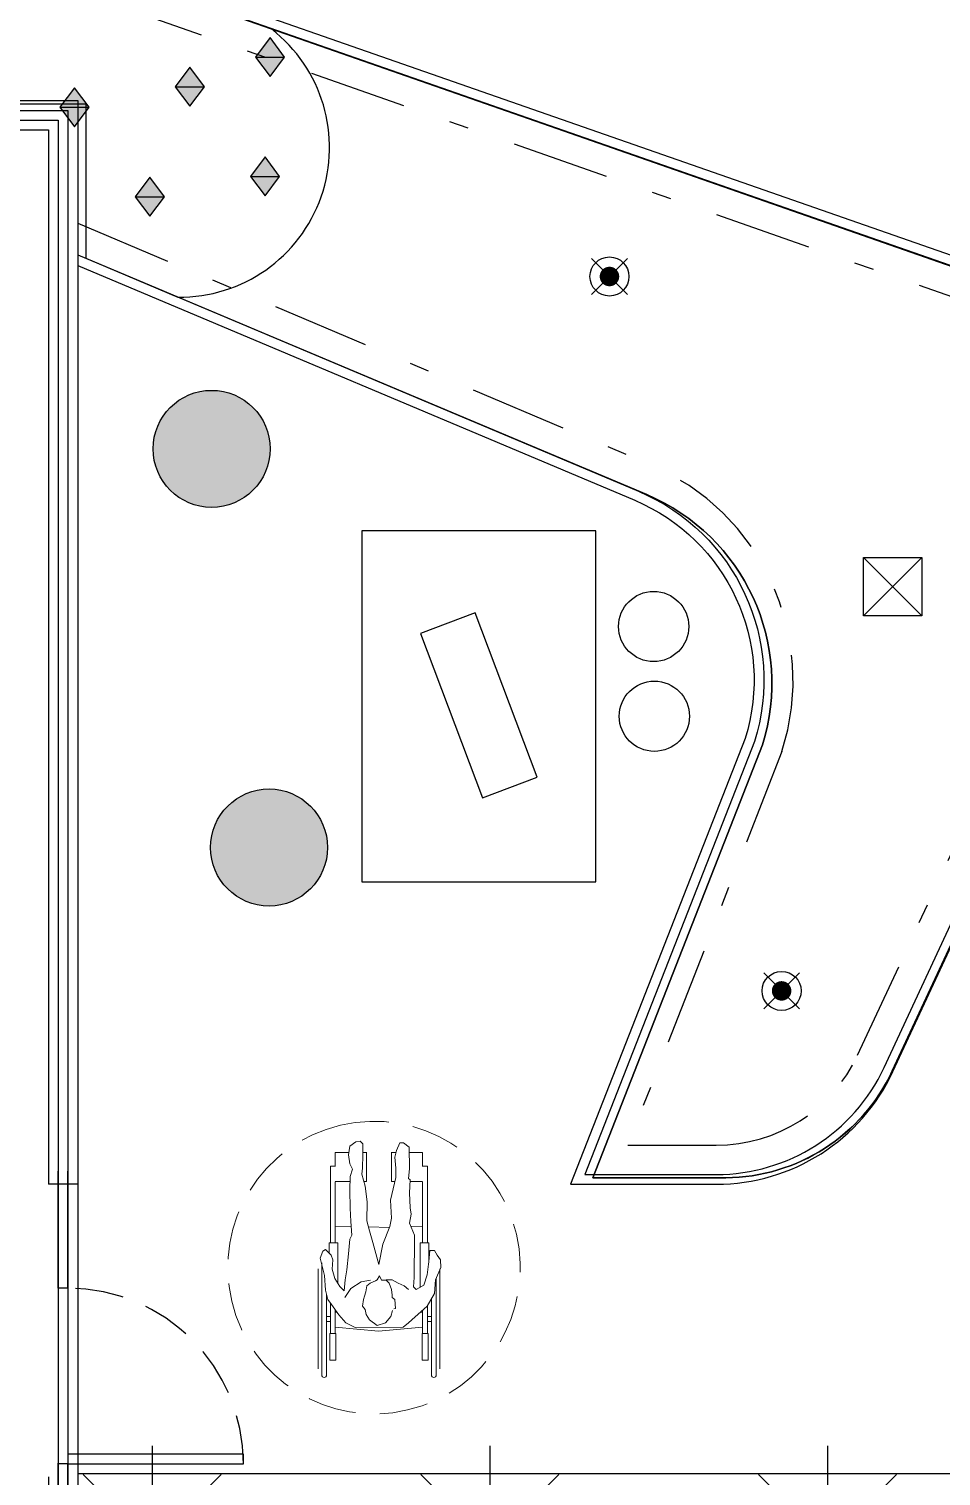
# Model space of a CAD drawing. Extents: x -14.2 to 52.3, y 2.5 to 90.9.
# Drawn here: x 16.13 to 20.81, y 7.08 to 14.5 of the extents above; entities that cross this region are included whole.
import ezdxf

# ---------------------------------------------------------------- set-up
doc = ezdxf.new("R2010")
doc.units = 0
for name, pattern in [('limpo_PINI-PSG-PE-0102-LAZ-R00$0$DASHDOT', [1, 0.5, -0.25, 0, -0.25]), ('limpo_PINI-PSG-PE-0102-LAZ-R00$0$HIDDEN', [0.375, 0.25, -0.125]), ('limpo_PINI-PSG-PE-0102-LAZ-R00$0$IMPORT-IMPORT-HIDDEN _5_', [0.375, 0.25, -0.125])]:
    doc.linetypes.add(name, pattern=pattern)
for name, color, linetype in [('FOR_CONTROL', 2, 'Continuous'), ('limpo_PINI-PSG-PE-0102-LAZ-R00$0$PA_CAIX', 1, 'Continuous'), ('limpo_PINI-PSG-PE-0102-LAZ-R00$0$PA_EXTE_1', 1, 'Continuous'), ('limpo_PINI-PSG-PE-0102-LAZ-R00$0$PA_EXTE_3', 3, 'Continuous'), ('limpo_PINI-PSG-PE-0102-LAZ-R00$0$PA_MOBI', 1, 'Continuous'), ('limpo_PINI-PSG-PE-0102-LAZ-R00$0$PA_PROJ_I', 2, 'limpo_PINI-PSG-PE-0102-LAZ-R00$0$DASHDOT'), ('limpo_PINI-PSG-PE-0102-LAZ-R00$0$QUADROS', 1, 'Continuous'), ('limpo_PINI-PSG-PE-0102-LAZ-R00$0$XR_ARQT', 7, 'Continuous'), ('limpo_PINI-PSG-PE-0102-LAZ-R00$0$XR_ELET', 31, 'Continuous'), ('PLANTIO1', 2, 'Continuous'), ('XR_ARQT', 7, 'Continuous')]:
    doc.layers.add(name, color=color, linetype=linetype)
doc.layers.add('limpo_PINI-PSG-PE-0102-LAZ-R00$0$0-13', color=7, linetype='limpo_PINI-PSG-PE-0102-LAZ-R00$0$IMPORT-IMPORT-HIDDEN _5_', lineweight=5, true_color=0x999999)
doc.layers.add('limpo_PINI-PSG-PE-0102-LAZ-R00$0$0-8', color=7, linetype='Continuous', lineweight=5, true_color=0x999999)
doc.layers.add('PA_VEGE_AUX2', color=6, linetype='Continuous', plot=False)

# ---------------------------------------------------------------- blocks, each defined once
blk = doc.blocks.new('limpo_PINI-PSG-PE-0102-LAZ-R00$0$TRIESTE MESA LATERAL')
at = {"layer": 'limpo_PINI-PSG-PE-0102-LAZ-R00$0$PA_MOBI'}
h = blk.add_hatch(color=253, dxfattribs=at)
h.dxf.hatch_style = 1
edge = h.paths.add_edge_path()
edge.add_arc((-2.3846, 28.282), 0.3, 0, 360)
blk.add_circle((-2.3846, 28.282), 0.3, dxfattribs=at)
blk = doc.blocks.new('limpo_PINI-PSG-PE-0102-LAZ-R00$0$LAZ GERAL - PNE_dwg-25011385-009 - PRE - PAV_ LAZER - GERAL')
at = {"layer": 'limpo_PINI-PSG-PE-0102-LAZ-R00$0$0-13'}
blk.add_ellipse((-3.7262, -16.6838), major_axis=(-0.1723, 0.7299), ratio=1, dxfattribs=at)
at = {"layer": 'limpo_PINI-PSG-PE-0102-LAZ-R00$0$0-8'}
for p, q in [((-3.7834, -16.0938), (-3.765, -16.0938)), ((-3.614, -16.0938), (-3.6371, -16.0938)), ((-3.9251, -16.2418), (-3.8493, -16.2418)), ((-3.9251, -16.5569), (-3.9251, -16.2437)), ((-3.477, -16.2418), (-3.5413, -16.2418)), ((-3.477, -16.5569), (-3.477, -16.2437)), ((-3.8434, -16.4729), (-3.9251, -16.471)), ((-3.6473, -16.4774), (-3.7552, -16.4749)), ((-3.477, -16.471), (-3.5366, -16.4732)), ((-4.0136, -17.2032), (-4.0136, -16.6907)), ((-3.9948, -17.2344), (-3.9948, -16.6594)), ((-3.3886, -17.2032), (-3.3886, -16.6907)), ((-3.4073, -17.2344), (-3.4073, -16.7374)), ((-3.9698, -17.2344), (-3.9698, -16.8222)), ((-3.9501, -17.0214), (-3.9501, -16.8652)), ((-3.9251, -17.0214), (-3.9251, -16.9007)), ((-3.9168, -16.9128), (-3.9251, -16.9121)), ((-3.477, -16.9121), (-3.4892, -16.9132)), ((-3.477, -17.0214), (-3.477, -16.9023)), ((-3.452, -17.0214), (-3.452, -16.8787)), ((-3.4323, -17.2344), (-3.4323, -16.8439)), ((-3.9501, -16.9344), (-3.9698, -16.9344)), ((-3.9501, -16.9594), (-3.9698, -16.9594)), ((-3.4323, -16.9344), (-3.452, -16.9344)), ((-3.4323, -16.9594), (-3.452, -16.9594))]:
    blk.add_line(p, q, dxfattribs=at)
at = {"layer": 'limpo_PINI-PSG-PE-0102-LAZ-R00$0$0-8', "flags": 128}
for points in [[(-3.5776, -16.9885), (-3.8229, -16.9913), (-3.8708, -16.966), (-3.9075, -16.9265), (-3.9441, -16.8729), (-3.9639, -16.8476), (-3.9751, -16.7996), (-3.9808, -16.7235), (-3.9921, -16.6756), (-4.0033, -16.6361), (-3.9892, -16.5994), (-3.9751, -16.591), (-3.9469, -16.6192), (-3.9385, -16.6446), (-3.9413, -16.6925), (-3.9272, -16.7404), (-3.9018, -16.7799), (-3.8793, -16.8024), (-3.8736, -16.7461), (-3.8652, -16.6953), (-3.8567, -16.6135), (-3.8511, -16.5374), (-3.8398, -16.5177), (-3.8454, -16.4472), (-3.8483, -16.3795), (-3.8511, -16.2865), (-3.8483, -16.216), (-3.837, -16.1794), (-3.8511, -16.1512), (-3.8567, -16.1061), (-3.8511, -16.0609), (-3.8201, -16.0384), (-3.7975, -16.0356), (-3.7834, -16.0497), (-3.7834, -16.1061), (-3.7862, -16.1737), (-3.7891, -16.2047), (-3.7721, -16.2668), (-3.7609, -16.3457), (-3.7637, -16.4444), (-3.7496, -16.4951), (-3.7327, -16.5543), (-3.7017, -16.6671), (-3.6819, -16.5628), (-3.6453, -16.4726), (-3.6368, -16.4303), (-3.6424, -16.3372), (-3.6142, -16.2216), (-3.6142, -16.1737), (-3.6199, -16.1173), (-3.6114, -16.0835), (-3.5945, -16.044), (-3.5748, -16.044), (-3.5466, -16.0666), (-3.5438, -16.1765), (-3.5494, -16.2273), (-3.5409, -16.2329), (-3.5438, -16.3006), (-3.5409, -16.3767), (-3.5353, -16.4105), (-3.5438, -16.4557), (-3.5184, -16.5177), (-3.5184, -16.5966), (-3.5212, -16.6728), (-3.5212, -16.7348), (-3.524, -16.7827), (-3.5099, -16.7968), (-3.4705, -16.7743), (-3.4535, -16.7207), (-3.4451, -16.653), (-3.4394, -16.5966), (-3.4169, -16.5966), (-3.4028, -16.6192), (-3.3859, -16.6446), (-3.3831, -16.684), (-3.4113, -16.7461), (-3.4169, -16.8165), (-3.4535, -16.8814), (-3.5325, -16.9519), (-3.5494, -16.966)], [(-3.922, -17.0214), (-3.9533, -17.0214), (-3.9533, -17.1582), (-3.922, -17.1582)]]:
    blk.add_lwpolyline(points, close=True, dxfattribs=at)
for points in [[(-3.9251, -16.166), (-3.9251, -16.0938), (-3.8552, -16.0938)], [(-3.779, -16.2418), (-3.765, -16.2418), (-3.765, -16.0921)], [(-3.6192, -16.2418), (-3.6371, -16.2418), (-3.6371, -16.0921)], [(-3.477, -16.166), (-3.477, -16.0938), (-3.5459, -16.0938)], [(-3.9501, -16.5569), (-3.9501, -16.1641), (-3.9251, -16.1641)], [(-3.452, -16.5569), (-3.452, -16.1641), (-3.477, -16.1641)], [(-3.9564, -16.6097), (-3.9564, -16.5569), (-3.9126, -16.5569), (-3.9126, -16.7631)], [(-3.4458, -16.6584), (-3.4458, -16.5569), (-3.4895, -16.5569), (-3.4895, -16.7851)], [(-3.7439, -16.7489), (-3.7919, -16.7573), (-3.8454, -16.7912), (-3.8765, -16.8363)], [(-3.6312, -16.9039), (-3.6396, -16.935), (-3.6678, -16.966), (-3.7101, -16.9801), (-3.7496, -16.9519), (-3.7665, -16.9237), (-3.7721, -16.8983), (-3.7862, -16.8814), (-3.7806, -16.8476), (-3.775, -16.8306), (-3.7693, -16.8081), (-3.7637, -16.7771), (-3.7468, -16.763), (-3.7186, -16.7517), (-3.7101, -16.7461), (-3.6988, -16.7263), (-3.6876, -16.7489), (-3.665, -16.7489), (-3.6481, -16.763), (-3.6368, -16.7968), (-3.634, -16.825), (-3.634, -16.8363), (-3.6199, -16.8476), (-3.6171, -16.8927), (-3.6255, -16.8955)], [(-3.5494, -16.7968), (-3.572, -16.7771), (-3.603, -16.763), (-3.634, -16.7461), (-3.665, -16.7461)], [(-3.9564, -16.8572), (-3.9564, -16.8578), (-3.9559, -16.8578)], [(-3.477, -16.9887), (-3.7037, -17.009), (-3.9251, -16.9887)], [(-3.4801, -17.1582), (-3.4489, -17.1582), (-3.4489, -17.0214), (-3.4801, -17.0214), (-3.4801, -17.1582)]]:
    blk.add_lwpolyline(points, dxfattribs=at)
at = {"layer": 'limpo_PINI-PSG-PE-0102-LAZ-R00$0$0-8'}
for centre, major_axis, start_param, end_param in [((-3.9823, -17.2344), (-0.0106, 0.0066), 0.553576, 3.695168), ((-3.4198, -17.2344), (0.0125, 0), 3.141593, 6.283185)]:
    blk.add_ellipse(centre, major_axis=major_axis, ratio=1, start_param=start_param, end_param=end_param, dxfattribs=at)
blk = doc.blocks.new('*U465', base_point=(68.129, -63.0771))
for p, q in [((68.279, -62.9271), (67.979, -63.2271)), ((67.979, -62.9271), (68.279, -63.2271))]:
    blk.add_line(p, q)
blk.add_lwpolyline([(67.979, -63.2271), (67.979, -62.9271), (68.279, -62.9271), (68.279, -63.2271)], close=True)
blk = doc.blocks.new('limpo_PINI-PSG-PE-0102-LAZ-R00$0$A$Cf52f6f8c')
at = {"layer": 'limpo_PINI-PSG-PE-0102-LAZ-R00$0$QUADROS'}
blk.add_blockref('*U465', (8.4783, -9.9711), dxfattribs=at)
blk = doc.blocks.new('limpo_PINI-PSG-PE-0102-LAZ-R00')
at = {"layer": 'limpo_PINI-PSG-PE-0102-LAZ-R00$0$PA_CAIX'}
for p, q in [((16.3228, 8.0239), (16.3228, 8.624)), ((16.3728, 8.0239), (16.3728, 8.624)), ((16.3728, 8.0238), (16.3228, 8.0238)), ((16.3228, 6.8264), (16.3228, 7.1264)), ((16.3728, 7.1238), (16.3228, 7.1238)), ((16.3728, 6.8264), (16.3728, 7.1264))]:
    blk.add_line(p, q, dxfattribs=at)
blk.add_lwpolyline([(16.3728, 7.1238), (17.2728, 7.1238), (17.2728, 7.1738), (16.3728, 7.1738)], close=True, dxfattribs=at)
at = {"layer": 'limpo_PINI-PSG-PE-0102-LAZ-R00$0$PA_CAIX', "linetype": 'limpo_PINI-PSG-PE-0102-LAZ-R00$0$HIDDEN'}
blk.add_arc((16.3728, 7.1238), 0.9001, 0, 90, dxfattribs=at)
at = {"layer": 'limpo_PINI-PSG-PE-0102-LAZ-R00$0$PA_EXTE_1'}
for points in [[(4.6728, 14.0623), (16.3728, 14.0623), (16.3728, 5.8623), (3.7255, 5.8623)], [(4.7228, 14.0123), (16.3228, 14.0123), (16.3228, 5.9123), (3.7755, 5.9123)]]:
    blk.add_lwpolyline(points, close=True, dxfattribs=at)
at = {"layer": 'limpo_PINI-PSG-PE-0102-LAZ-R00$0$PA_EXTE_3'}
for points in [[(42.6713, 6.9908), (47.5777, 40.9584), (47.6691, 41.6297, 0.389373), (46.988, 42.5886), (44.4259, 24.8518), (44.2284, 24.8841), (42.3783, 14.1273), (42.5265, 14.1233), (41.6816, 8.274, -0.372795), (40.1376, 6.937), (32.6429, 7.072), (16.4228, 7.072), (16.4228, 5.9623), (41.4808, 5.9623, 0.373473)], [(21.8542, 11.8212, 0.44409), (21.2774, 13.1882), (13.9011, 15.7612, 0.048648), (13.7125, 15.807), (13.4339, 15.807), (13.4339, 14.5672), (7.245, 14.5672, -0.354267), (6.0042, 15.6516), (5.5091, 20.0921), (4.7507, 14.1123), (5.4608, 14.1125), (16.4228, 14.1125), (16.4228, 13.2671), (19.2798, 12.0634, -0.38665), (19.8458, 10.8428), (18.9504, 8.5571), (19.6978, 8.5571, 0.291473), (20.6041, 9.1344)]]:
    blk.add_lwpolyline(points, format="xyb", close=True, dxfattribs=at)
blk.add_lwpolyline([(16.4228, 13.3214), (19.2992, 12.1095, -0.387133), (19.893, 10.8261), (19.0236, 8.6071), (19.6978, 8.6071, 0.291473), (20.5588, 9.1556), (21.8089, 11.8423, 0.444098), (21.2609, 13.141), (13.8847, 15.714, 0.047728), (13.7089, 15.757), (13.4339, 15.757)], format="xyb", dxfattribs=at)
for points in [[(16.4228, 7.0569), (16.4228, 5.7623), (3.6755, 5.7623), (4.6228, 14.1123), (16.4228, 14.1123), (16.4228, 5.7623)], [(16.2728, 7.0569), (16.2728, 5.9623), (3.8675, 5.9623), (4.7728, 13.9623), (16.2728, 13.9623), (16.2728, 8.5569)], [(16.4228, 8.5569), (16.2728, 8.5569)]]:
    blk.add_lwpolyline(points, dxfattribs=at)
at = {"layer": 'limpo_PINI-PSG-PE-0102-LAZ-R00$0$PA_MOBI'}
for points in [[(17.8801, 11.9069), (17.8801, 10.1069), (19.0801, 10.1069), (19.0801, 11.9069)], [(18.1813, 11.3804), (18.4993, 10.5385), (18.7799, 10.6445), (18.4619, 11.4864)]]:
    blk.add_lwpolyline(points, close=True, dxfattribs=at)
for centre in [(19.3767, 11.4164), (19.3803, 10.9563)]:
    blk.add_circle(centre, 0.18, dxfattribs=at)
at = {"layer": 'limpo_PINI-PSG-PE-0102-LAZ-R00$0$PA_PROJ_I'}
for p, q in [((21.2115, 12.9994), (13.8353, 15.5724)), ((16.4228, 13.4841), (19.3574, 12.2477)), ((20.4228, 9.219), (21.6729, 11.9056)), ((20.0344, 10.776), (19.2435, 8.7571)), ((19.2435, 8.7571), (19.6978, 8.7571))]:
    blk.add_line(p, q, dxfattribs=at)
for centre, radius, start, end in [((18.8915, 11.1419), 1.2, 342.25001, 67.15383), ((19.6978, 9.5571), 0.8, 270, 335)]:
    blk.add_arc(centre, radius, start, end, dxfattribs=at)
at = {"layer": 'limpo_PINI-PSG-PE-0102-LAZ-R00$0$PA_MOBI', "rotation": 270}
for p in [(-11.1727, 9.9426), (-10.8777, 7.8988)]:
    blk.add_blockref('limpo_PINI-PSG-PE-0102-LAZ-R00$0$TRIESTE MESA LATERAL', p, dxfattribs=at)
at = {"layer": 'limpo_PINI-PSG-PE-0102-LAZ-R00$0$XR_ARQT'}
blk.add_blockref('limpo_PINI-PSG-PE-0102-LAZ-R00$0$LAZ GERAL - PNE_dwg-25011385-009 - PRE - PAV_ LAZER - GERAL', (21.6689, 24.8134), dxfattribs=at)
at = {"layer": 'limpo_PINI-PSG-PE-0102-LAZ-R00$0$XR_ELET'}
blk.add_blockref('limpo_PINI-PSG-PE-0102-LAZ-R00$0$A$Cf52f6f8c', (12.124, 21.592), dxfattribs=at)
blk = doc.blocks.new('PL02')
at = {"layer": 'PLANTIO1'}
for p, q in [((0, 0.5), (0, -0.5)), ((-0.3536, -0.3536), (0.3536, 0.3536)), ((0.3536, -0.3536), (-0.3536, 0.3536)), ((0.5, 0), (-0.5, 0))]:
    blk.add_line(p, q, dxfattribs=at)
blk.add_lwpolyline([(-0.1792, 0.0193, 0.1, 0.1, 1), (-0.1792, 0.0193, 0, 0, 0)], format="xyseb", dxfattribs=at)
blk.add_circle((0, 0), 0.25, dxfattribs=at)
blk = doc.blocks.new('PL44')
at = {"layer": 'PLANTIO1'}
for p, q in [((-0.0919, -0.0919), (0.0919, 0.0919)), ((0.0919, -0.0919), (-0.0919, 0.0919))]:
    blk.add_line(p, q, dxfattribs=at)
at = {"layer": 'PLANTIO1', "const_width": 0.05}
blk.add_lwpolyline([(-0.025, 0, 1), (0.025, 0, 1)], format="xyb", close=True, dxfattribs=at)
at = {"layer": 'PLANTIO1'}
blk.add_circle((0, 0), 0.1, dxfattribs=at)
blk = doc.blocks.new('PL52')
at = {"layer": 'PLANTIO1'}
for p, q in [((0, 0.1), (-0.075, 0)), ((0.075, 0), (0, 0.1)), ((-0.075, 0), (0, -0.1)), ((-0.075, 0), (0.075, 0)), ((0, -0.1), (0.075, 0))]:
    blk.add_line(p, q, dxfattribs=at)
blk.add_lwpolyline([(-0.1068, -0.0181, 0.1, 0.1, 1), (-0.1068, -0.0181, 0, 0, 0)], format="xyseb", dxfattribs=at)
for points in [[(0, 0.1), (-0.075, 0), (0.075, 0)], [(-0.075, 0), (0.075, 0), (0, -0.1)]]:
    blk.add_solid(points, dxfattribs=at)

msp = doc.modelspace()

# ---------------------------------------------------------------- linework, layer by layer
at = {"layer": 'FOR_CONTROL'}
for points in [[(13.8876, 15.713, 0.044553), (13.7125, 15.757), (13.4339, 15.757), (13.4339, 14.5603), (14.7176, 14.1125), (16.4228, 14.1125), (16.4228, 13.3214), (16.8949, 13.1224, 0.720606), (17.3743, 14.4967)], [(13.8876, 15.713, 0.044553), (13.7125, 15.757), (13.4339, 15.757), (13.4339, 14.5603), (14.7176, 14.1125), (16.4228, 14.1125), (16.4228, 13.3214), (16.8949, 13.1224, 0.720606), (17.3743, 14.4967)], [(19.7049, 8.6071), (19.0236, 8.6071), (19.893, 10.8261, 0.387133), (19.2992, 12.1095), (16.8949, 13.1224, 0.720606), (17.3743, 14.4967), (21.2609, 13.141, -0.443777), (21.8093, 11.8432), (20.5591, 9.1563, -0.289677)], [(19.7049, 8.6071), (19.0236, 8.6071), (19.893, 10.8261, 0.387133), (19.2992, 12.1095), (16.8949, 13.1224, 0.720606), (17.3743, 14.4967), (21.2609, 13.141, -0.443777), (21.8093, 11.8432), (20.5591, 9.1563, -0.289677)]]:
    msp.add_lwpolyline(points, format="xyb", close=True, dxfattribs=at)
at = {"layer": 'PA_VEGE_AUX2'}
msp.add_lwpolyline([(21.8089, 11.8423, 0.444098), (21.2609, 13.141), (13.8847, 15.714, 0.043784), (13.7125, 15.757), (13.4339, 15.757), (13.4339, 14.5672), (7.245, 14.5672, -0.354267), (6.0042, 15.6516), (5.5091, 20.0921), (4.7507, 14.1123), (5.4608, 14.1125), (16.4228, 14.1125), (16.4228, 13.3214), (19.2992, 12.1095, -0.387133), (19.893, 10.8261), (19.0236, 8.6071), (19.7049, 8.6071, 0.289451), (20.5588, 9.1556)], format="xyb", close=True, dxfattribs=at)
msp.add_lwpolyline([(16.8949, 13.1224, 0.720606), (17.3743, 14.4967)], format="xyb", dxfattribs=at)
msp.add_lwpolyline([(16.8949, 13.1224, 0.720606), (17.3743, 14.4967)], format="xyb", dxfattribs=at)

# ---------------------------------------------------------------- block references
at = {"layer": 'PLANTIO1'}
for name, p in [('PL52', (17.3673, 14.353)), ('PL52', (16.9555, 14.2005)), ('PL52', (16.3648, 14.0957)), ('PL52', (17.3417, 13.7413)), ('PL52', (16.751, 13.6365)), ('PL44', (19.1082, 13.2278)), ('PL44', (19.991, 9.5653)), ('PL02', (16.7626, 6.7332)), ('PL02', (18.4947, 6.7332)), ('PL02', (20.2267, 6.7332))]:
    msp.add_blockref(name, p, dxfattribs=at)

# ---------------------------------------------------------------- next in the draw order: block references
at = {"layer": 'XR_ARQT'}
msp.add_blockref('limpo_PINI-PSG-PE-0102-LAZ-R00', (-0.0418, 0.017), dxfattribs=at)

doc.saveas('drawing.dxf')
